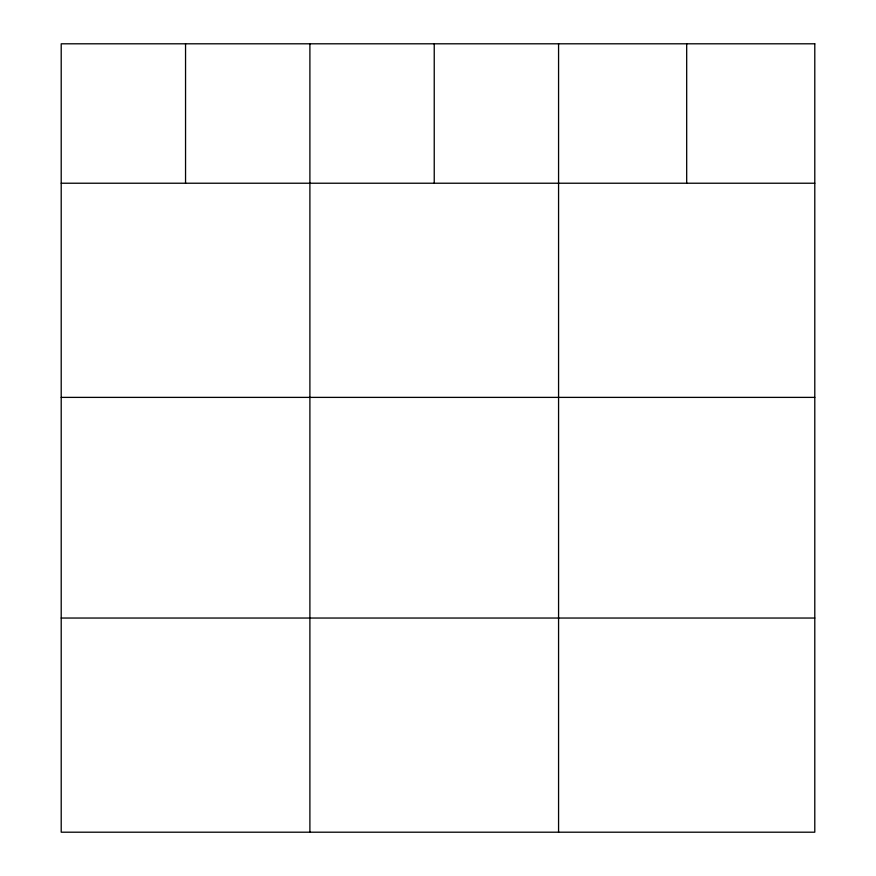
<?xml version="1.0" encoding="UTF-8"?>
<svg xmlns="http://www.w3.org/2000/svg" width="876" height="876" viewBox="0 0 876 876"><rect width="100%" height="100%" fill="white"/><g stroke="black" fill="none" stroke-linecap="round" stroke-linejoin="round"><path stroke-width="1.31" d="M61.21 183.226L814.789 183.226M61.21 397.386L814.789 397.386M61.21 618.04L814.789 618.04M686.685 43.8L686.685 183.226M558.57 43.8L558.57 832.2M434.233 43.8L434.233 183.226M309.896 43.8L309.896 832.2M185.548 43.8L185.548 183.226M814.789 43.8L61.21 43.8L61.21 832.2L814.789 832.2L814.789 43.8"/></g></svg>
